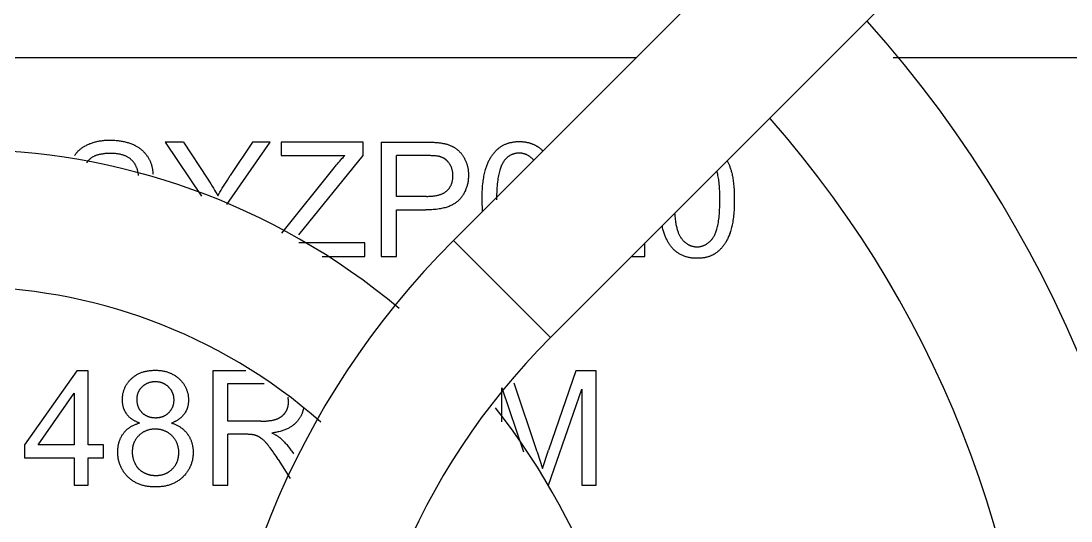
# Model space of a CAD drawing. Header units: millimetres. Extents: x -3 to 101, y -1 to 128.
# Drawn here: x 25.366 to 26.744, y 39.103 to 39.759 of the extents above; entities that cross this region are included whole.
import ezdxf

# ---------------------------------------------------------------- set-up
doc = ezdxf.new("R2010")
doc.units = ezdxf.units.MM

msp = doc.modelspace()

# ---------------------------------------------------------------- linework, layer by layer
for p, q in [((30.0698, 43.6071), (25.9335, 39.4708)), ((30.1971, 43.4798), (26.0607, 39.3435)), ((24.4061, 39.7111), (26.1739, 39.7111)), ((26.5106, 39.7111), (27.14, 39.7111)), ((25.5555, 39.6), (25.603, 39.529)), ((25.5797, 39.6), (25.5555, 39.6)), ((25.6364, 39.5181), (25.693, 39.6)), ((25.6699, 39.6), (25.6409, 39.5559)), ((25.693, 39.6), (25.6699, 39.6)), ((25.7076, 39.6), (25.7076, 39.5823)), ((25.815, 39.6), (25.7076, 39.6)), ((25.815, 39.5823), (25.815, 39.6)), ((25.8388, 39.6), (25.8388, 39.45)), ((25.7076, 39.5823), (25.7913, 39.5823)), ((25.7308, 39.4783), (25.815, 39.5823)), ((25.8587, 39.5287), (25.8587, 39.5823)), ((25.8983, 39.5287), (25.8587, 39.5287)), ((25.9717, 39.5089), (25.9711, 39.524)), ((25.8587, 39.45), (25.8587, 39.511)), ((25.8587, 39.511), (25.8972, 39.511)), ((25.8175, 39.4677), (25.7306, 39.4677)), ((25.8175, 39.45), (25.8175, 39.4677)), ((26.0607, 39.3435), (25.9335, 39.4708)), ((26.1845, 39.45), (26.1845, 39.4677)), ((25.7612, 39.45), (25.8175, 39.45)), ((25.8388, 39.45), (25.8587, 39.45)), ((26.1673, 39.45), (26.1845, 39.45)), ((25.4394, 39.3), (25.3709, 39.2028)), ((25.4544, 39.3), (25.4394, 39.3)), ((25.4544, 39.2028), (25.4544, 39.3)), ((25.6178, 39.3), (25.6178, 39.15)), ((25.6612, 39.3), (25.6178, 39.3)), ((26.0942, 39.3), (26.0583, 39.1956)), ((26.1209, 39.3), (26.0942, 39.3)), ((26.1209, 39.15), (26.1209, 39.3)), ((25.6377, 39.2338), (25.6377, 39.2834)), ((25.6377, 39.2834), (25.6852, 39.2834)), ((26.0432, 39.1938), (26.0131, 39.2837)), ((25.389, 39.2028), (25.436, 39.2704)), ((25.436, 39.2704), (25.436, 39.2028)), ((25.9969, 39.2777), (26.0255, 39.1935)), ((25.9969, 39.2329), (25.9969, 39.2777)), ((26.0582, 39.15), (26.1018, 39.2756)), ((26.1018, 39.2756), (26.1018, 39.15)), ((25.681, 39.2338), (25.6377, 39.2338)), ((25.6377, 39.15), (25.6377, 39.2166)), ((25.3709, 39.2028), (25.3709, 39.1859)), ((25.436, 39.2028), (25.389, 39.2028)), ((25.4747, 39.2028), (25.4544, 39.2028)), ((25.4747, 39.1859), (25.4747, 39.2028)), ((25.3709, 39.1859), (25.436, 39.1859)), ((25.436, 39.1859), (25.436, 39.15)), ((25.4544, 39.15), (25.4544, 39.1859)), ((25.4544, 39.1859), (25.4747, 39.1859)), ((26.0432, 39.1938), (26.0503, 39.1716)), ((26.0503, 39.1716), (26.0583, 39.1956)), ((25.7038, 39.1835), (25.7195, 39.1588)), ((25.436, 39.15), (25.4544, 39.15)), ((25.6178, 39.15), (25.6377, 39.15)), ((26.1018, 39.15), (26.1209, 39.15))]:
    msp.add_line(p, q)
for points in [[(25.4556, 39.5974), (25.4566, 39.5979), (25.4577, 39.5983), (25.4589, 39.5987), (25.46, 39.5991), (25.4611, 39.5994), (25.4623, 39.5998), (25.4634, 39.6001), (25.4646, 39.6004), (25.4658, 39.6007), (25.467, 39.601), (25.4682, 39.6012), (25.4695, 39.6014), (25.4707, 39.6016), (25.472, 39.6018), (25.4733, 39.602), (25.4746, 39.6021), (25.4759, 39.6023), (25.4772, 39.6024), (25.4786, 39.6025), (25.4799, 39.6025), (25.4813, 39.6026), (25.4827, 39.6026), (25.4831, 39.6026)], [(25.4831, 39.6026), (25.4837, 39.6026), (25.4852, 39.6025), (25.4867, 39.6025), (25.4882, 39.6024), (25.4896, 39.6023), (25.491, 39.6022), (25.4925, 39.6021), (25.4939, 39.6019), (25.4952, 39.6018), (25.4966, 39.6016), (25.4979, 39.6013), (25.4992, 39.6011), (25.5005, 39.6008), (25.5018, 39.6006), (25.5031, 39.6003), (25.5043, 39.5999), (25.5055, 39.5996), (25.5067, 39.5992), (25.5079, 39.5989), (25.5091, 39.5985), (25.5102, 39.598), (25.5113, 39.5976), (25.5124, 39.5971)], [(25.5797, 39.6), (25.6107, 39.5525), (25.6122, 39.5501), (25.6138, 39.5476), (25.6153, 39.5451)], [(25.8388, 39.6), (25.8959, 39.6), (25.8981, 39.6), (25.9002, 39.6), (25.9022, 39.5999), (25.9041, 39.5999), (25.9059, 39.5998), (25.9077, 39.5997), (25.9093, 39.5996), (25.9108, 39.5995), (25.9123, 39.5994), (25.9136, 39.5992), (25.9149, 39.5991), (25.9161, 39.5989), (25.9172, 39.5988), (25.9182, 39.5986)], [(25.9182, 39.5986), (25.9188, 39.5985), (25.9198, 39.5983), (25.9208, 39.5981), (25.9217, 39.5979), (25.9226, 39.5977), (25.9235, 39.5975), (25.9244, 39.5972), (25.9252, 39.597), (25.9261, 39.5967), (25.9269, 39.5964), (25.9277, 39.5962), (25.9285, 39.5959), (25.9292, 39.5956), (25.93, 39.5952), (25.9307, 39.5949), (25.9315, 39.5946), (25.9322, 39.5942), (25.9329, 39.5939), (25.9335, 39.5935), (25.9342, 39.5931), (25.9349, 39.5927), (25.9355, 39.5923), (25.9361, 39.5919), (25.9367, 39.5915)], [(25.9929, 39.5918), (25.9936, 39.5924), (25.9943, 39.5929), (25.995, 39.5935), (25.9954, 39.5937), (25.9958, 39.594), (25.9966, 39.5945), (25.9973, 39.5949), (25.9981, 39.5954), (25.9989, 39.5958), (25.9997, 39.5963), (26.0006, 39.5967), (26.0014, 39.597), (26.0023, 39.5974), (26.0031, 39.5977), (26.004, 39.5981), (26.0049, 39.5984), (26.0059, 39.5987), (26.0068, 39.5989), (26.0077, 39.5992), (26.0087, 39.5994), (26.0097, 39.5996), (26.0107, 39.5998), (26.0117, 39.6), (26.0128, 39.6002), (26.0138, 39.6003), (26.0149, 39.6004), (26.016, 39.6005), (26.0171, 39.6006), (26.0182, 39.6006), (26.0194, 39.6006), (26.02, 39.6006)], [(26.02, 39.6006), (26.021, 39.6006), (26.022, 39.6006), (26.0229, 39.6006), (26.0239, 39.6005), (26.0248, 39.6004), (26.0258, 39.6003), (26.0267, 39.6002), (26.0276, 39.6001), (26.0285, 39.6), (26.0294, 39.5998), (26.0302, 39.5996), (26.0311, 39.5995), (26.0319, 39.5993), (26.0328, 39.599), (26.0336, 39.5988), (26.0344, 39.5986), (26.0352, 39.5983), (26.036, 39.598), (26.0367, 39.5977), (26.0375, 39.5974), (26.0383, 39.5971), (26.039, 39.5968), (26.0398, 39.5964), (26.0405, 39.5961), (26.0412, 39.5957)], [(25.4367, 39.5824), (25.4372, 39.5831), (25.4377, 39.5838), (25.4382, 39.5845), (25.4387, 39.5851), (25.4392, 39.5858), (25.4398, 39.5864), (25.4401, 39.5867), (25.4403, 39.5871), (25.4409, 39.5877), (25.4415, 39.5883), (25.4421, 39.5889), (25.4427, 39.5895), (25.4434, 39.59), (25.444, 39.5906), (25.4447, 39.5911), (25.4454, 39.5917), (25.4461, 39.5922), (25.4468, 39.5927), (25.4476, 39.5932), (25.4483, 39.5937), (25.4491, 39.5942), (25.4499, 39.5946), (25.4507, 39.5951), (25.4516, 39.5956), (25.4524, 39.596), (25.4533, 39.5964), (25.4542, 39.5968), (25.4551, 39.5972), (25.4556, 39.5974)], [(25.4839, 39.5851), (25.483, 39.5851), (25.4816, 39.585), (25.4803, 39.585), (25.479, 39.5849), (25.4777, 39.5849), (25.4765, 39.5848), (25.4753, 39.5846), (25.4742, 39.5845), (25.4731, 39.5843), (25.472, 39.5842), (25.471, 39.584), (25.47, 39.5838), (25.469, 39.5836), (25.4681, 39.5833), (25.4672, 39.5831), (25.4664, 39.5829), (25.4655, 39.5826), (25.4647, 39.5823), (25.4639, 39.582), (25.4632, 39.5817), (25.4625, 39.5814), (25.4618, 39.581), (25.4611, 39.5807), (25.4605, 39.5804), (25.4599, 39.58), (25.4593, 39.5796), (25.4587, 39.5792), (25.4581, 39.5788), (25.4576, 39.5784)], [(25.51, 39.5778), (25.5094, 39.5782), (25.5088, 39.5787), (25.5082, 39.5791), (25.5076, 39.5795), (25.5069, 39.5799), (25.5063, 39.5803), (25.5056, 39.5807), (25.5049, 39.581), (25.5041, 39.5814), (25.5034, 39.5817), (25.5026, 39.582), (25.5018, 39.5823), (25.501, 39.5826), (25.5002, 39.5829), (25.4993, 39.5832), (25.4984, 39.5834), (25.4975, 39.5836), (25.4965, 39.5839), (25.4956, 39.5841), (25.4946, 39.5842), (25.4935, 39.5844), (25.4925, 39.5845), (25.4914, 39.5847), (25.4903, 39.5848), (25.4891, 39.5849), (25.4879, 39.585), (25.4867, 39.585), (25.4854, 39.5851), (25.4842, 39.5851), (25.4839, 39.5851)], [(25.5124, 39.5971), (25.5128, 39.597), (25.5138, 39.5966), (25.5147, 39.5961), (25.5156, 39.5957), (25.5165, 39.5952), (25.5174, 39.5947), (25.5183, 39.5943), (25.5191, 39.5938), (25.5199, 39.5933), (25.5207, 39.5927), (25.5215, 39.5922), (25.5222, 39.5917), (25.523, 39.5911), (25.5237, 39.5906), (25.5244, 39.59), (25.5251, 39.5894), (25.5257, 39.5888), (25.5264, 39.5882), (25.527, 39.5876), (25.5276, 39.5869), (25.5283, 39.5863), (25.5288, 39.5856), (25.5294, 39.5849), (25.53, 39.5843), (25.5302, 39.5839), (25.5305, 39.5835), (25.531, 39.5828), (25.5316, 39.5821), (25.5321, 39.5814)], [(25.9367, 39.5915), (25.9373, 39.5911), (25.9379, 39.5907), (25.9384, 39.5902), (25.939, 39.5898), (25.9395, 39.5893), (25.94, 39.5888), (25.9406, 39.5884), (25.9411, 39.5879), (25.9416, 39.5873), (25.9421, 39.5868), (25.9426, 39.5863), (25.9431, 39.5857), (25.9435, 39.5852), (25.944, 39.5846), (25.9445, 39.584), (25.9449, 39.5834), (25.9454, 39.5827), (25.9458, 39.5821), (25.9462, 39.5814), (25.9467, 39.5808), (25.9471, 39.5801), (25.9475, 39.5794), (25.9479, 39.5787), (25.9483, 39.5779), (25.9487, 39.5772), (25.9487, 39.5771)], [(25.9766, 39.5668), (25.9768, 39.5674), (25.9772, 39.5686), (25.9777, 39.5699), (25.9782, 39.5711), (25.9787, 39.5723), (25.9792, 39.5734), (25.9797, 39.5745), (25.9802, 39.5756), (25.9808, 39.5767), (25.9814, 39.5777), (25.9819, 39.5787), (25.9825, 39.5797), (25.9831, 39.5807), (25.9837, 39.5816), (25.9843, 39.5825), (25.985, 39.5834), (25.9856, 39.5843), (25.9863, 39.5851), (25.987, 39.586), (25.9877, 39.5868), (25.9884, 39.5875), (25.9891, 39.5883), (25.9898, 39.589), (25.9905, 39.5898), (25.9913, 39.5905), (25.9921, 39.5911), (25.9925, 39.5915), (25.9929, 39.5918)], [(26.0198, 39.5854), (26.0191, 39.5854), (26.0184, 39.5853), (26.0177, 39.5853), (26.017, 39.5852), (26.0163, 39.5852), (26.0156, 39.5851), (26.015, 39.5849), (26.0143, 39.5848), (26.0137, 39.5847), (26.013, 39.5845), (26.0124, 39.5843), (26.0118, 39.5841), (26.0112, 39.5839), (26.0106, 39.5837), (26.01, 39.5835), (26.0094, 39.5832), (26.0089, 39.5829), (26.0083, 39.5826), (26.0077, 39.5823), (26.0072, 39.582), (26.0067, 39.5816), (26.0061, 39.5813), (26.0056, 39.5809), (26.0051, 39.5805), (26.0046, 39.5801), (26.0041, 39.5797), (26.0036, 39.5792), (26.0031, 39.5788), (26.0026, 39.5783), (26.0021, 39.5778), (26.0016, 39.5772), (26.0012, 39.5767), (26.0007, 39.5761), (26.0003, 39.5755), (25.9998, 39.5749), (25.9996, 39.5746)], [(26.0389, 39.5762), (26.0388, 39.5764), (26.0383, 39.5769), (26.0378, 39.5775), (26.0373, 39.578), (26.0368, 39.5785), (26.0363, 39.579), (26.0357, 39.5794), (26.0352, 39.5799), (26.0347, 39.5803), (26.0341, 39.5807), (26.0336, 39.5811), (26.0331, 39.5815), (26.0325, 39.5818), (26.032, 39.5821), (26.0314, 39.5825), (26.0309, 39.5828), (26.0303, 39.583), (26.0297, 39.5833), (26.0292, 39.5836), (26.0286, 39.5838), (26.028, 39.584), (26.0277, 39.5841), (26.0274, 39.5842), (26.0268, 39.5844), (26.0262, 39.5846), (26.0256, 39.5847), (26.025, 39.5849), (26.0244, 39.585), (26.0238, 39.5851), (26.0231, 39.5852), (26.0225, 39.5852), (26.0218, 39.5853), (26.0212, 39.5853), (26.0205, 39.5854), (26.0198, 39.5854)], [(26.0412, 39.5957), (26.0416, 39.5955), (26.0422, 39.5952), (26.0427, 39.5948), (26.0433, 39.5945), (26.0438, 39.5942), (26.0443, 39.5938), (26.0448, 39.5935), (26.0453, 39.5931), (26.0459, 39.5928), (26.0464, 39.5924), (26.0468, 39.592), (26.0473, 39.5917), (26.0478, 39.5913), (26.0483, 39.5909), (26.0488, 39.5905), (26.0492, 39.59), (26.0497, 39.5896), (26.0501, 39.5892), (26.0506, 39.5887), (26.0508, 39.5885), (26.051, 39.5883)], [(25.4576, 39.5784), (25.4573, 39.5782), (25.457, 39.5779), (25.4567, 39.5776), (25.4564, 39.5774), (25.4561, 39.5771), (25.4558, 39.5768), (25.4555, 39.5766), (25.4552, 39.5763), (25.455, 39.576), (25.4547, 39.5757), (25.4544, 39.5755), (25.4542, 39.5752), (25.454, 39.5749), (25.4537, 39.5746), (25.4535, 39.5744), (25.4533, 39.5741), (25.4531, 39.5738), (25.4529, 39.5735), (25.4527, 39.5732), (25.4525, 39.5729)], [(25.5204, 39.5563), (25.5204, 39.5568), (25.5203, 39.5577), (25.5201, 39.5586), (25.52, 39.5595), (25.5198, 39.5604), (25.5196, 39.5613), (25.5194, 39.5621), (25.5192, 39.5629), (25.519, 39.5638), (25.5187, 39.5645), (25.5185, 39.5653), (25.5182, 39.566), (25.5179, 39.5668), (25.5176, 39.5675), (25.5173, 39.5682), (25.517, 39.5689), (25.5166, 39.5695), (25.5163, 39.5702), (25.5159, 39.5708), (25.5156, 39.5714), (25.5152, 39.572), (25.5148, 39.5726), (25.5143, 39.5732), (25.5139, 39.5738), (25.5135, 39.5743), (25.513, 39.5748), (25.5125, 39.5754), (25.5123, 39.5756), (25.5121, 39.5759), (25.5115, 39.5764), (25.511, 39.5768), (25.5105, 39.5773), (25.51, 39.5778)], [(25.5321, 39.5814), (25.5326, 39.5806), (25.5331, 39.5798), (25.5335, 39.5789), (25.534, 39.5781), (25.5344, 39.5773), (25.5346, 39.5769), (25.5348, 39.5765), (25.5352, 39.5756), (25.5356, 39.5748), (25.536, 39.5739), (25.5363, 39.573), (25.5367, 39.5721), (25.537, 39.5713), (25.5373, 39.5704), (25.5375, 39.5695), (25.5378, 39.5685), (25.538, 39.5676), (25.5383, 39.5667), (25.5385, 39.5657), (25.5387, 39.5648), (25.5388, 39.5638), (25.539, 39.5628), (25.5391, 39.5618), (25.5392, 39.5608), (25.5393, 39.5598), (25.5394, 39.5588), (25.5395, 39.5578)], [(25.7085, 39.4805), (25.7772, 39.5663), (25.7786, 39.5681), (25.7801, 39.5699), (25.7816, 39.5716), (25.783, 39.5733), (25.7845, 39.575), (25.786, 39.5766), (25.7874, 39.5782), (25.7889, 39.5798), (25.7903, 39.5813), (25.7913, 39.5823)], [(25.9156, 39.5809), (25.9151, 39.581), (25.9145, 39.5812), (25.9139, 39.5813), (25.9132, 39.5814), (25.9125, 39.5815), (25.9116, 39.5816), (25.9107, 39.5817), (25.9098, 39.5818), (25.9087, 39.5819), (25.9076, 39.582), (25.9064, 39.5821), (25.905, 39.5821), (25.9036, 39.5822), (25.9021, 39.5822), (25.9005, 39.5823), (25.8988, 39.5823), (25.8587, 39.5823)], [(25.9281, 39.5721), (25.9278, 39.5725), (25.9274, 39.5729), (25.9271, 39.5734), (25.9268, 39.5738), (25.9264, 39.5742), (25.926, 39.5746), (25.9257, 39.575), (25.9253, 39.5754), (25.9249, 39.5757), (25.9245, 39.5761), (25.9242, 39.5764), (25.9238, 39.5767), (25.9234, 39.5771), (25.923, 39.5774), (25.9225, 39.5777), (25.9221, 39.578), (25.9217, 39.5782), (25.9213, 39.5785), (25.9208, 39.5788), (25.9204, 39.579), (25.9199, 39.5792), (25.9195, 39.5795), (25.919, 39.5797), (25.9185, 39.5799), (25.9181, 39.5801), (25.9176, 39.5803), (25.9171, 39.5804), (25.9166, 39.5806), (25.9161, 39.5808), (25.9156, 39.5809)], [(25.9329, 39.556), (25.9329, 39.5566), (25.9328, 39.5573), (25.9328, 39.558), (25.9328, 39.5586), (25.9327, 39.5593), (25.9326, 39.5599), (25.9326, 39.5606), (25.9325, 39.5612), (25.9324, 39.5618), (25.9322, 39.5624), (25.9321, 39.563), (25.932, 39.5636), (25.9318, 39.5642), (25.9316, 39.5647), (25.9315, 39.5653), (25.9313, 39.5659), (25.9311, 39.5664), (25.9309, 39.567), (25.9306, 39.5675), (25.9304, 39.568), (25.9302, 39.5685), (25.9299, 39.5691), (25.9296, 39.5696), (25.9293, 39.5701), (25.929, 39.5706), (25.9287, 39.5711), (25.9284, 39.5716), (25.9281, 39.5721)], [(25.9487, 39.5771), (25.9491, 39.5763), (25.9494, 39.5755), (25.9498, 39.5748), (25.9501, 39.574), (25.9504, 39.5732), (25.9507, 39.5724), (25.951, 39.5716), (25.9512, 39.5708), (25.9515, 39.5699), (25.9517, 39.5691), (25.9519, 39.5683), (25.9521, 39.5674), (25.9523, 39.5666), (25.9525, 39.5657), (25.9527, 39.5649), (25.9528, 39.564), (25.9529, 39.5631), (25.953, 39.5622), (25.9531, 39.5613), (25.9532, 39.5604), (25.9533, 39.5595), (25.9533, 39.5586), (25.9533, 39.5577), (25.9533, 39.5567), (25.9533, 39.5566)], [(25.9996, 39.5746), (25.999, 39.5737), (25.9984, 39.5728), (25.9979, 39.5718), (25.9973, 39.5707), (25.9968, 39.5696), (25.9963, 39.5684), (25.9957, 39.5671), (25.9953, 39.5658), (25.9948, 39.5644), (25.9943, 39.5629), (25.9939, 39.5613), (25.9934, 39.5596), (25.993, 39.5578), (25.9926, 39.556), (25.9923, 39.554), (25.9919, 39.552), (25.9916, 39.5498), (25.9913, 39.5475), (25.991, 39.5452), (25.9908, 39.5427), (25.9906, 39.54), (25.9904, 39.5373), (25.9903, 39.5344), (25.9902, 39.5314), (25.9901, 39.5283), (25.9901, 39.525), (25.9901, 39.524)], [(26.2928, 39.5755), (26.2932, 39.5746), (26.2936, 39.5738), (26.294, 39.5728), (26.2945, 39.5719), (26.2948, 39.571), (26.2952, 39.57), (26.2956, 39.5691), (26.296, 39.5681), (26.2963, 39.5671), (26.2967, 39.5661), (26.297, 39.565), (26.2974, 39.564), (26.2977, 39.5629), (26.298, 39.5618), (26.2983, 39.5607), (26.2986, 39.5596), (26.2987, 39.5594)], [(25.9711, 39.524), (25.9712, 39.5269), (25.9712, 39.5298), (25.9713, 39.5326), (25.9714, 39.5352), (25.9715, 39.5378), (25.9717, 39.5403), (25.9719, 39.5427), (25.9721, 39.545), (25.9724, 39.5472), (25.9726, 39.5493), (25.9729, 39.5514), (25.9733, 39.5533), (25.9736, 39.5553), (25.974, 39.5571), (25.9744, 39.5589), (25.9748, 39.5606), (25.9752, 39.5622), (25.9756, 39.5638), (25.9761, 39.5653), (25.9766, 39.5668)], [(26.2831, 39.524), (26.2831, 39.5243), (26.2831, 39.5273), (26.283, 39.5302), (26.283, 39.5329), (26.2829, 39.5355), (26.2827, 39.538), (26.2826, 39.5404), (26.2824, 39.5427), (26.2822, 39.5449), (26.282, 39.547), (26.2818, 39.549), (26.2815, 39.551), (26.2812, 39.5528), (26.281, 39.5545), (26.2806, 39.5562), (26.2803, 39.5578), (26.28, 39.5592), (26.2796, 39.5607), (26.2793, 39.562)], [(26.2987, 39.5594), (26.299, 39.558), (26.2993, 39.5566), (26.2996, 39.5551), (26.2999, 39.5535), (26.3002, 39.5519), (26.3005, 39.5501), (26.3007, 39.5483), (26.3009, 39.5464), (26.3011, 39.5445), (26.3013, 39.5424), (26.3015, 39.5402), (26.3017, 39.538), (26.3018, 39.5357), (26.3019, 39.5332), (26.302, 39.5307), (26.302, 39.528), (26.302, 39.5252), (26.302, 39.524)], [(25.6153, 39.5451), (25.6172, 39.5421), (25.6187, 39.5395), (25.6202, 39.537), (25.6216, 39.5345), (25.6231, 39.5319), (25.6245, 39.5294)], [(25.6245, 39.5294), (25.6259, 39.5318), (25.6273, 39.5342), (25.6288, 39.5367), (25.6303, 39.5393), (25.6319, 39.5419), (25.6336, 39.5446), (25.6353, 39.5473), (25.6371, 39.5501), (25.6389, 39.553), (25.6409, 39.5559)], [(25.9248, 39.5359), (25.9253, 39.5363), (25.9257, 39.5367), (25.9262, 39.5372), (25.9266, 39.5376), (25.927, 39.5381), (25.9274, 39.5386), (25.9278, 39.5391), (25.9282, 39.5396), (25.9285, 39.5401), (25.9289, 39.5406), (25.9292, 39.5411), (25.9295, 39.5417), (25.9298, 39.5422), (25.9301, 39.5428), (25.9304, 39.5434), (25.9306, 39.544), (25.9309, 39.5446), (25.9311, 39.5452), (25.9313, 39.5458), (25.9315, 39.5464), (25.9317, 39.5471), (25.9319, 39.5478), (25.9321, 39.5484), (25.9322, 39.5491), (25.9324, 39.5498), (25.9325, 39.5506), (25.9326, 39.5513), (25.9327, 39.5521), (25.9327, 39.5528), (25.9328, 39.5536), (25.9328, 39.5544), (25.9329, 39.5552), (25.9329, 39.556)], [(25.9533, 39.5566), (25.9533, 39.5554), (25.9533, 39.5542), (25.9532, 39.5529), (25.9531, 39.5517), (25.953, 39.5505), (25.9529, 39.5493), (25.9527, 39.5482), (25.9525, 39.547), (25.9523, 39.5459), (25.952, 39.5447), (25.9518, 39.5436), (25.9515, 39.5425), (25.9511, 39.5415), (25.9508, 39.5404), (25.9504, 39.5393), (25.95, 39.5383), (25.9496, 39.5373), (25.9492, 39.5363), (25.9487, 39.5353), (25.9485, 39.5348), (25.9482, 39.5343), (25.9477, 39.5333), (25.9472, 39.5324), (25.9466, 39.5314), (25.946, 39.5305), (25.9454, 39.5295), (25.9447, 39.5286), (25.9441, 39.5277), (25.9434, 39.5268), (25.9427, 39.5259), (25.9419, 39.5251), (25.9411, 39.5242)], [(25.8983, 39.5287), (25.8998, 39.5287), (25.9012, 39.5288), (25.9026, 39.5288), (25.9039, 39.5289), (25.9052, 39.529), (25.9064, 39.5291), (25.9076, 39.5293), (25.9087, 39.5294), (25.9098, 39.5296), (25.9109, 39.5298), (25.9119, 39.53), (25.9129, 39.5302), (25.9138, 39.5305), (25.9147, 39.5307), (25.9156, 39.531), (25.9164, 39.5312), (25.9173, 39.5315), (25.918, 39.5318), (25.9188, 39.5321), (25.9195, 39.5325), (25.9202, 39.5328), (25.9209, 39.5331), (25.9215, 39.5335), (25.9221, 39.5339), (25.9227, 39.5342), (25.9232, 39.5346), (25.9238, 39.535), (25.9243, 39.5354), (25.9248, 39.5359)], [(25.9411, 39.5242), (25.9404, 39.5235), (25.9397, 39.5228), (25.9389, 39.5221), (25.9381, 39.5214), (25.9373, 39.5207), (25.9364, 39.5201), (25.9355, 39.5195), (25.9345, 39.5189), (25.9335, 39.5183), (25.9325, 39.5177), (25.9314, 39.5172), (25.9303, 39.5166), (25.9292, 39.5161), (25.9279, 39.5156), (25.9267, 39.5152), (25.9254, 39.5147), (25.924, 39.5143), (25.9226, 39.5139), (25.9211, 39.5135), (25.9196, 39.5131), (25.918, 39.5128), (25.9164, 39.5125), (25.9147, 39.5122), (25.9129, 39.512), (25.9111, 39.5117), (25.9092, 39.5115), (25.9072, 39.5114), (25.9052, 39.5112), (25.9031, 39.5111), (25.9009, 39.511), (25.8986, 39.511), (25.8972, 39.511)], [(26.2744, 39.4749), (26.2749, 39.4757), (26.2755, 39.4765), (26.276, 39.4774), (26.2765, 39.4784), (26.2769, 39.4794), (26.2774, 39.4805), (26.2779, 39.4817), (26.2783, 39.483), (26.2788, 39.4844), (26.2792, 39.4858), (26.2796, 39.4873), (26.28, 39.489), (26.2804, 39.4907), (26.2808, 39.4925), (26.2811, 39.4944), (26.2814, 39.4965), (26.2817, 39.4987), (26.282, 39.5009), (26.2822, 39.5033), (26.2825, 39.5059), (26.2827, 39.5085), (26.2828, 39.5113), (26.2829, 39.5143), (26.283, 39.5173), (26.2831, 39.5206), (26.2831, 39.524)], [(26.302, 39.524), (26.302, 39.5214), (26.302, 39.5186), (26.3019, 39.5159), (26.3018, 39.5132), (26.3017, 39.5107), (26.3015, 39.5082), (26.3013, 39.5058), (26.3011, 39.5035), (26.3008, 39.5013), (26.3005, 39.4991), (26.3002, 39.4971), (26.2999, 39.495), (26.2996, 39.4931), (26.2992, 39.4912), (26.2988, 39.4894), (26.2984, 39.4877), (26.298, 39.486), (26.2975, 39.4844), (26.2971, 39.4828), (26.2966, 39.4813)], [(26.2237, 39.5065), (26.2239, 39.5043), (26.2241, 39.5023), (26.2243, 39.5004), (26.2245, 39.4985), (26.2247, 39.4968), (26.225, 39.4951), (26.2253, 39.4935), (26.2255, 39.4919), (26.2258, 39.4905), (26.2261, 39.4891), (26.2264, 39.4877), (26.2268, 39.4864), (26.2271, 39.4852), (26.2274, 39.4841), (26.2278, 39.483), (26.2282, 39.4819), (26.2285, 39.481), (26.2289, 39.48), (26.2293, 39.4791), (26.2297, 39.4783), (26.2301, 39.4775), (26.2305, 39.4768), (26.2309, 39.4761), (26.2313, 39.4754), (26.2317, 39.4748)], [(26.219, 39.463), (26.2184, 39.4638), (26.2178, 39.4646), (26.2172, 39.4655), (26.2166, 39.4664), (26.216, 39.4673), (26.2154, 39.4682), (26.2149, 39.4692), (26.2143, 39.4702), (26.2138, 39.4712), (26.2133, 39.4722), (26.2128, 39.4733), (26.2123, 39.4744), (26.2118, 39.4755), (26.2113, 39.4767), (26.2109, 39.4779), (26.2104, 39.4792), (26.21, 39.4804), (26.2095, 39.4817), (26.2091, 39.4831), (26.2087, 39.4844), (26.2084, 39.4858), (26.208, 39.4873), (26.2076, 39.4888), (26.2073, 39.4901)], [(26.2317, 39.4748), (26.2319, 39.4745), (26.2324, 39.4738), (26.233, 39.4731), (26.2335, 39.4725), (26.234, 39.4718), (26.2346, 39.4712), (26.2351, 39.4706), (26.2356, 39.4701), (26.2362, 39.4695), (26.2368, 39.469), (26.2373, 39.4685), (26.2379, 39.468), (26.2384, 39.4676), (26.239, 39.4672), (26.2396, 39.4667), (26.2402, 39.4664), (26.2408, 39.466), (26.2414, 39.4656), (26.242, 39.4653), (26.2426, 39.465), (26.2432, 39.4647), (26.2438, 39.4644), (26.2444, 39.4642), (26.245, 39.464), (26.2457, 39.4637), (26.2463, 39.4635), (26.2469, 39.4634), (26.2476, 39.4632), (26.2483, 39.4631), (26.2489, 39.4629), (26.2496, 39.4628), (26.2503, 39.4627), (26.251, 39.4627), (26.2517, 39.4626), (26.2524, 39.4626), (26.2531, 39.4626)], [(26.2531, 39.4626), (26.2538, 39.4626), (26.2545, 39.4626), (26.2552, 39.4627), (26.2559, 39.4627), (26.2566, 39.4628), (26.2572, 39.4629), (26.2579, 39.4631), (26.2586, 39.4632), (26.2592, 39.4634), (26.2598, 39.4635), (26.2605, 39.4637), (26.2611, 39.464), (26.2617, 39.4642), (26.2624, 39.4645), (26.263, 39.4647), (26.2636, 39.465), (26.2642, 39.4653), (26.2648, 39.4657), (26.2654, 39.466), (26.2659, 39.4664), (26.2665, 39.4668), (26.2671, 39.4672), (26.2677, 39.4676), (26.2683, 39.4681), (26.2688, 39.4686), (26.2694, 39.4691), (26.2699, 39.4696), (26.2705, 39.4701), (26.271, 39.4707), (26.2716, 39.4713), (26.2721, 39.4719), (26.2727, 39.4726), (26.2732, 39.4732), (26.2737, 39.4739), (26.2743, 39.4747), (26.2744, 39.4749)], [(26.2966, 39.4813), (26.2964, 39.4807), (26.2959, 39.4795), (26.2955, 39.4782), (26.295, 39.477), (26.2945, 39.4759), (26.294, 39.4747), (26.2935, 39.4736), (26.2929, 39.4725), (26.2924, 39.4714), (26.2918, 39.4704), (26.2913, 39.4694), (26.2907, 39.4684), (26.2901, 39.4674), (26.2895, 39.4665), (26.2889, 39.4656), (26.2882, 39.4647), (26.2876, 39.4638), (26.2869, 39.463), (26.2862, 39.4621), (26.2856, 39.4613), (26.2849, 39.4605), (26.2841, 39.4598), (26.2834, 39.459), (26.2827, 39.4583), (26.2819, 39.4576), (26.2811, 39.4569), (26.2803, 39.4563)], [(26.2531, 39.4475), (26.2529, 39.4475), (26.2515, 39.4475), (26.2502, 39.4475), (26.2489, 39.4476), (26.2477, 39.4477), (26.2464, 39.4478), (26.2452, 39.448), (26.2441, 39.4482), (26.2429, 39.4484), (26.2418, 39.4486), (26.2406, 39.4489), (26.2395, 39.4492), (26.2385, 39.4495), (26.2374, 39.4499), (26.2364, 39.4502), (26.2354, 39.4506), (26.2344, 39.451), (26.2334, 39.4515), (26.2324, 39.4519), (26.2315, 39.4524), (26.2305, 39.4529), (26.2296, 39.4535), (26.2292, 39.4538), (26.2287, 39.4541), (26.2278, 39.4546), (26.227, 39.4553), (26.2261, 39.4559), (26.2253, 39.4566), (26.2244, 39.4573), (26.2236, 39.458), (26.2228, 39.4588), (26.222, 39.4595), (26.2213, 39.4604), (26.2205, 39.4612), (26.2198, 39.4621), (26.219, 39.463)], [(26.2803, 39.4563), (26.2796, 39.4557), (26.2789, 39.4551), (26.2782, 39.4546), (26.2775, 39.4541), (26.2767, 39.4536), (26.2759, 39.4531), (26.2752, 39.4527), (26.2744, 39.4522), (26.2736, 39.4518), (26.2727, 39.4514), (26.2719, 39.451), (26.271, 39.4507), (26.2702, 39.4503), (26.2693, 39.45), (26.2684, 39.4497), (26.2675, 39.4494), (26.2666, 39.4491), (26.2656, 39.4489), (26.2646, 39.4487), (26.2637, 39.4485), (26.2627, 39.4483), (26.2616, 39.4481), (26.2606, 39.4479), (26.2595, 39.4478), (26.2585, 39.4477), (26.2574, 39.4476), (26.2562, 39.4475), (26.2551, 39.4475), (26.2539, 39.4475), (26.2531, 39.4475)], [(25.5111, 39.2895), (25.5119, 39.2902), (25.5126, 39.2908), (25.5134, 39.2915), (25.5142, 39.2921), (25.515, 39.2927), (25.5158, 39.2933), (25.5162, 39.2935), (25.5166, 39.2938), (25.5175, 39.2943), (25.5184, 39.2949), (25.5192, 39.2954), (25.5201, 39.2958), (25.5211, 39.2963), (25.522, 39.2967), (25.5229, 39.2971), (25.5239, 39.2975), (25.5249, 39.2979), (25.5259, 39.2982), (25.5269, 39.2985), (25.528, 39.2988), (25.5291, 39.2991), (25.5301, 39.2994), (25.5313, 39.2996), (25.5324, 39.2998), (25.5335, 39.3), (25.5347, 39.3002), (25.5359, 39.3003), (25.5371, 39.3004), (25.5384, 39.3005), (25.5397, 39.3006), (25.541, 39.3006), (25.5423, 39.3006)], [(25.5423, 39.3006), (25.5426, 39.3006), (25.5439, 39.3006), (25.5452, 39.3006), (25.5465, 39.3005), (25.5477, 39.3004), (25.5489, 39.3003), (25.5501, 39.3001), (25.5513, 39.3), (25.5525, 39.2998), (25.5536, 39.2996), (25.5547, 39.2993), (25.5558, 39.2991), (25.5569, 39.2988), (25.5579, 39.2985), (25.559, 39.2981), (25.56, 39.2978), (25.561, 39.2974), (25.562, 39.297), (25.5629, 39.2966), (25.5639, 39.2962), (25.5648, 39.2957), (25.5657, 39.2952), (25.5666, 39.2947), (25.5675, 39.2942), (25.5684, 39.2936), (25.5692, 39.2931), (25.5701, 39.2925), (25.5709, 39.2919), (25.5717, 39.2912), (25.5725, 39.2906), (25.5733, 39.2899), (25.574, 39.2892)], [(25.4993, 39.2619), (25.4993, 39.2623), (25.4994, 39.2633), (25.4994, 39.2644), (25.4995, 39.2654), (25.4996, 39.2663), (25.4997, 39.2673), (25.4998, 39.2683), (25.5, 39.2692), (25.5001, 39.2701), (25.5003, 39.2711), (25.5006, 39.272), (25.5008, 39.2729), (25.5011, 39.2737), (25.5014, 39.2746), (25.5017, 39.2755), (25.502, 39.2763), (25.5024, 39.2772), (25.5027, 39.278), (25.5029, 39.2784), (25.5031, 39.2788), (25.5035, 39.2796), (25.504, 39.2805), (25.5045, 39.2812), (25.5049, 39.282), (25.5054, 39.2828), (25.506, 39.2836), (25.5065, 39.2843), (25.5071, 39.2851), (25.5077, 39.2859), (25.5083, 39.2866), (25.509, 39.2873), (25.5097, 39.288), (25.5104, 39.2888), (25.5111, 39.2895)], [(25.5426, 39.2855), (25.5423, 39.2855), (25.5416, 39.2855), (25.541, 39.2854), (25.5403, 39.2854), (25.5396, 39.2853), (25.539, 39.2853), (25.5384, 39.2852), (25.5377, 39.2851), (25.5371, 39.285), (25.5365, 39.2849), (25.5359, 39.2847), (25.5353, 39.2846), (25.5347, 39.2844), (25.5342, 39.2842), (25.5336, 39.284), (25.533, 39.2838), (25.5325, 39.2836), (25.5319, 39.2834), (25.5314, 39.2831), (25.5309, 39.2829), (25.5306, 39.2827), (25.5304, 39.2826), (25.5299, 39.2823), (25.5294, 39.282), (25.5289, 39.2817), (25.5284, 39.2814), (25.5279, 39.2811), (25.5274, 39.2807), (25.5269, 39.2804), (25.5265, 39.28), (25.526, 39.2796), (25.5256, 39.2792), (25.5251, 39.2788)], [(25.56, 39.2785), (25.5598, 39.2788), (25.5593, 39.2792), (25.5588, 39.2796), (25.5584, 39.28), (25.5579, 39.2804), (25.5574, 39.2808), (25.5569, 39.2811), (25.5564, 39.2815), (25.5559, 39.2818), (25.5554, 39.2821), (25.5549, 39.2824), (25.5544, 39.2827), (25.5539, 39.283), (25.5533, 39.2832), (25.5528, 39.2835), (25.5523, 39.2837), (25.552, 39.2838), (25.5517, 39.2839), (25.5512, 39.2841), (25.5506, 39.2843), (25.5501, 39.2845), (25.5495, 39.2846), (25.5489, 39.2848), (25.5483, 39.2849), (25.5477, 39.285), (25.5471, 39.2851), (25.5465, 39.2852), (25.5459, 39.2853), (25.5453, 39.2854), (25.5446, 39.2854), (25.544, 39.2855), (25.5433, 39.2855), (25.5426, 39.2855)], [(25.574, 39.2892), (25.5748, 39.2884), (25.5755, 39.2877), (25.5762, 39.287), (25.5769, 39.2862), (25.5775, 39.2855), (25.5781, 39.2847), (25.5787, 39.284), (25.5793, 39.2832), (25.5798, 39.2824), (25.5803, 39.2816), (25.5808, 39.2808), (25.5813, 39.28), (25.5817, 39.2792), (25.5822, 39.2784), (25.5826, 39.2775), (25.583, 39.2767), (25.5833, 39.2758), (25.5836, 39.275), (25.584, 39.2741), (25.5843, 39.2732), (25.5845, 39.2723), (25.5848, 39.2714), (25.585, 39.2705), (25.5852, 39.2696), (25.5854, 39.2687), (25.5855, 39.2677), (25.5857, 39.2668), (25.5858, 39.2658), (25.5859, 39.2648), (25.5859, 39.2638), (25.586, 39.2628), (25.586, 39.2618), (25.586, 39.2614)], [(25.5251, 39.2788), (25.5247, 39.2783), (25.5242, 39.2779), (25.5238, 39.2774), (25.5235, 39.277), (25.5231, 39.2766), (25.5227, 39.2761), (25.5224, 39.2757), (25.522, 39.2752), (25.5217, 39.2747), (25.5214, 39.2743), (25.5211, 39.2738), (25.5209, 39.2733), (25.5206, 39.2728), (25.5204, 39.2724), (25.5202, 39.2721), (25.5201, 39.2719), (25.5199, 39.2714), (25.5197, 39.2709), (25.5195, 39.2704), (25.5193, 39.2699), (25.5192, 39.2693), (25.519, 39.2688), (25.5189, 39.2683), (25.5187, 39.2678), (25.5186, 39.2672), (25.5185, 39.2667), (25.5184, 39.2661), (25.5184, 39.2656), (25.5183, 39.265), (25.5182, 39.2644), (25.5182, 39.2638), (25.5182, 39.2632), (25.5182, 39.2626), (25.5182, 39.2626)], [(25.5671, 39.2615), (25.5671, 39.2616), (25.5671, 39.2622), (25.5671, 39.2628), (25.567, 39.2635), (25.567, 39.2641), (25.5669, 39.2647), (25.5668, 39.2653), (25.5667, 39.2659), (25.5666, 39.2665), (25.5665, 39.267), (25.5664, 39.2676), (25.5662, 39.2682), (25.5661, 39.2687), (25.5659, 39.2693), (25.5657, 39.2698), (25.5655, 39.2703), (25.5653, 39.2709), (25.5652, 39.2711), (25.5651, 39.2714), (25.5648, 39.2719), (25.5646, 39.2724), (25.5643, 39.2729), (25.5641, 39.2734), (25.5638, 39.2739), (25.5635, 39.2744), (25.5631, 39.2748), (25.5628, 39.2753), (25.5624, 39.2758), (25.5621, 39.2763), (25.5617, 39.2767), (25.5613, 39.2772), (25.5609, 39.2776), (25.5605, 39.2781), (25.56, 39.2785)], [(25.5048, 39.2433), (25.5045, 39.2439), (25.5041, 39.2444), (25.5039, 39.2447), (25.5038, 39.245), (25.5034, 39.2455), (25.5031, 39.2461), (25.5028, 39.2467), (25.5025, 39.2473), (25.5022, 39.2479), (25.5019, 39.2485), (25.5017, 39.2491), (25.5014, 39.2497), (25.5012, 39.2504), (25.501, 39.251), (25.5008, 39.2517), (25.5006, 39.2523), (25.5004, 39.253), (25.5002, 39.2537), (25.5001, 39.2544), (25.4999, 39.2551), (25.4998, 39.2558), (25.4997, 39.2565), (25.4996, 39.2573), (25.4995, 39.258), (25.4995, 39.2588), (25.4994, 39.2595), (25.4994, 39.2603), (25.4994, 39.2611), (25.4993, 39.2619)], [(25.5182, 39.2626), (25.5182, 39.2619), (25.5182, 39.2612), (25.5182, 39.2606), (25.5183, 39.2599), (25.5183, 39.2592), (25.5184, 39.2586), (25.5185, 39.258), (25.5186, 39.2574), (25.5187, 39.2568), (25.5189, 39.2562), (25.519, 39.2556), (25.5192, 39.255), (25.5193, 39.2544), (25.5195, 39.2539), (25.5197, 39.2533), (25.5199, 39.2528), (25.5201, 39.2523), (25.5204, 39.2517), (25.5206, 39.2512), (25.5209, 39.2507), (25.521, 39.2505), (25.5211, 39.2502), (25.5214, 39.2497), (25.5217, 39.2492), (25.522, 39.2488), (25.5223, 39.2483), (25.5227, 39.2478), (25.523, 39.2474), (25.5234, 39.2469), (25.5238, 39.2465), (25.5242, 39.246), (25.5246, 39.2456), (25.525, 39.2451)], [(25.5602, 39.2451), (25.5606, 39.2454), (25.561, 39.2459), (25.5614, 39.2463), (25.5618, 39.2468), (25.5622, 39.2472), (25.5625, 39.2477), (25.5629, 39.2482), (25.5632, 39.2486), (25.5635, 39.2491), (25.5638, 39.2496), (25.5641, 39.2501), (25.5644, 39.2506), (25.5647, 39.2511), (25.5649, 39.2516), (25.5651, 39.2521), (25.5654, 39.2526), (25.5656, 39.2531), (25.5658, 39.2536), (25.5659, 39.2541), (25.566, 39.2544), (25.5661, 39.2546), (25.5663, 39.2552), (25.5664, 39.2557), (25.5665, 39.2563), (25.5666, 39.2568), (25.5667, 39.2574), (25.5668, 39.258), (25.5669, 39.2585), (25.567, 39.2591), (25.567, 39.2597), (25.5671, 39.2603), (25.5671, 39.2609), (25.5671, 39.2615)], [(25.586, 39.2614), (25.586, 39.2613), (25.586, 39.2605), (25.586, 39.2598), (25.5859, 39.259), (25.5859, 39.2583), (25.5858, 39.2576), (25.5857, 39.2569), (25.5856, 39.2562), (25.5855, 39.2555), (25.5854, 39.2548), (25.5853, 39.2541), (25.5851, 39.2534), (25.5849, 39.2527), (25.5848, 39.2521), (25.5846, 39.2514), (25.5844, 39.2508), (25.5841, 39.2502), (25.5839, 39.2496), (25.5837, 39.2489), (25.5834, 39.2483), (25.5831, 39.2477), (25.5829, 39.2471), (25.5826, 39.2466), (25.5822, 39.246), (25.5819, 39.2454), (25.5816, 39.2449), (25.5812, 39.2443), (25.5809, 39.2438), (25.5805, 39.2432)], [(25.7133, 39.2456), (25.7136, 39.246), (25.7139, 39.2465), (25.7141, 39.247), (25.7144, 39.2474), (25.7146, 39.2479), (25.7149, 39.2484), (25.7151, 39.2488), (25.7153, 39.2493), (25.7155, 39.2498), (25.7157, 39.2503), (25.7159, 39.2508), (25.716, 39.2513), (25.7162, 39.2518), (25.7164, 39.2523), (25.7165, 39.2528), (25.7166, 39.2533), (25.7167, 39.2538), (25.7168, 39.2543), (25.7169, 39.2548), (25.717, 39.2553), (25.7171, 39.2558), (25.7171, 39.2564), (25.7172, 39.2569), (25.7172, 39.2574), (25.7173, 39.258), (25.7173, 39.2585), (25.7173, 39.2591), (25.7173, 39.2591)], [(25.7173, 39.2591), (25.7173, 39.2594), (25.7173, 39.2597), (25.7173, 39.2601), (25.7173, 39.2605), (25.7172, 39.2608), (25.7172, 39.2612), (25.7172, 39.2615), (25.7171, 39.2619), (25.7171, 39.2622), (25.7171, 39.2626), (25.717, 39.2629), (25.717, 39.2633), (25.7169, 39.2636), (25.7168, 39.2639), (25.7168, 39.2643), (25.7167, 39.2646), (25.7166, 39.2649), (25.7165, 39.2653)], [(25.5219, 39.2314), (25.5213, 39.2316), (25.5204, 39.2319), (25.5196, 39.2322), (25.5188, 39.2326), (25.518, 39.2329), (25.5172, 39.2333), (25.5165, 39.2337), (25.5157, 39.234), (25.515, 39.2344), (25.5143, 39.2348), (25.5137, 39.2352), (25.513, 39.2356), (25.5124, 39.2361), (25.5118, 39.2365), (25.5112, 39.2369), (25.5106, 39.2374), (25.51, 39.2378), (25.5095, 39.2383), (25.5089, 39.2387), (25.5084, 39.2392), (25.5079, 39.2397), (25.5074, 39.2402), (25.507, 39.2407), (25.5065, 39.2412), (25.5061, 39.2417), (25.5057, 39.2422), (25.5052, 39.2428), (25.505, 39.243), (25.5048, 39.2433)], [(25.525, 39.2451), (25.5254, 39.2447), (25.5259, 39.2443), (25.5263, 39.2439), (25.5268, 39.2436), (25.5272, 39.2432), (25.5277, 39.2429), (25.5282, 39.2425), (25.5286, 39.2422), (25.5291, 39.2419), (25.5296, 39.2416), (25.5301, 39.2413), (25.5307, 39.2411), (25.5312, 39.2408), (25.5317, 39.2406), (25.5323, 39.2403), (25.5328, 39.2401), (25.5334, 39.2399), (25.5339, 39.2397), (25.5345, 39.2395), (25.5351, 39.2394), (25.5357, 39.2392), (25.5363, 39.2391), (25.537, 39.2389), (25.5376, 39.2388), (25.5382, 39.2387), (25.5389, 39.2386), (25.5396, 39.2386), (25.5403, 39.2385), (25.5409, 39.2385), (25.5417, 39.2384), (25.5424, 39.2384), (25.5428, 39.2384)], [(25.5428, 39.2384), (25.5434, 39.2384), (25.5441, 39.2384), (25.5447, 39.2385), (25.5454, 39.2385), (25.5461, 39.2386), (25.5467, 39.2386), (25.5474, 39.2387), (25.548, 39.2388), (25.5486, 39.239), (25.5492, 39.2391), (25.5498, 39.2392), (25.5504, 39.2394), (25.551, 39.2395), (25.5515, 39.2397), (25.5521, 39.2399), (25.5526, 39.2401), (25.5532, 39.2403), (25.5537, 39.2405), (25.5542, 39.2408), (25.5547, 39.241), (25.5552, 39.2413), (25.5557, 39.2416), (25.5562, 39.2419), (25.5567, 39.2422), (25.5571, 39.2425), (25.5574, 39.2426), (25.5576, 39.2428), (25.5581, 39.2432), (25.5585, 39.2435), (25.5589, 39.2439), (25.5594, 39.2443), (25.5598, 39.2447), (25.5602, 39.2451)], [(25.5805, 39.2432), (25.5801, 39.2427), (25.5797, 39.2421), (25.5792, 39.2416), (25.5788, 39.2411), (25.5783, 39.2406), (25.5779, 39.2401), (25.5774, 39.2396), (25.5769, 39.2391), (25.5764, 39.2386), (25.5758, 39.2382), (25.5753, 39.2377), (25.5747, 39.2373), (25.5741, 39.2368), (25.5735, 39.2364), (25.5729, 39.2359), (25.5723, 39.2355), (25.5716, 39.2351), (25.571, 39.2347), (25.5703, 39.2343), (25.5696, 39.2339), (25.5689, 39.2335), (25.5681, 39.2332), (25.5674, 39.2328), (25.5666, 39.2324), (25.5658, 39.2321), (25.565, 39.2318), (25.5641, 39.2314), (25.5639, 39.2314)], [(25.7016, 39.2366), (25.702, 39.2367), (25.7026, 39.2369), (25.7031, 39.2371), (25.7036, 39.2374), (25.7041, 39.2376), (25.7046, 39.2378), (25.705, 39.2381), (25.7055, 39.2383), (25.706, 39.2386), (25.7064, 39.2389), (25.7069, 39.2392), (25.7073, 39.2394), (25.7077, 39.2397), (25.7081, 39.24), (25.7085, 39.2404), (25.7089, 39.2407), (25.7093, 39.241), (25.7097, 39.2413), (25.7101, 39.2417), (25.7104, 39.242), (25.7108, 39.2424), (25.7111, 39.2428), (25.7115, 39.2431), (25.7118, 39.2435), (25.7121, 39.2439), (25.7124, 39.2443), (25.7127, 39.2447), (25.713, 39.2451), (25.7133, 39.2456)], [(25.737, 39.2508), (25.7368, 39.25), (25.7366, 39.2492), (25.7365, 39.2484), (25.7362, 39.2477), (25.736, 39.2469), (25.7358, 39.2462), (25.7355, 39.2454), (25.7353, 39.2447), (25.735, 39.2439), (25.7347, 39.2432), (25.7344, 39.2425), (25.7341, 39.2418), (25.7337, 39.2411), (25.7334, 39.2404), (25.733, 39.2397), (25.7326, 39.2391), (25.7322, 39.2384), (25.7318, 39.2377), (25.7313, 39.2371), (25.7309, 39.2364), (25.7304, 39.2358), (25.73, 39.2351), (25.7295, 39.2345), (25.7289, 39.2339), (25.7284, 39.2333), (25.7279, 39.2327), (25.7274, 39.2322)], [(25.5007, 39.2178), (25.5012, 39.2185), (25.5017, 39.2191), (25.5022, 39.2198), (25.5028, 39.2204), (25.5033, 39.221), (25.5039, 39.2216), (25.5045, 39.2221), (25.5051, 39.2227), (25.5057, 39.2232), (25.5064, 39.2238), (25.507, 39.2243), (25.5077, 39.2248), (25.5084, 39.2253), (25.5091, 39.2257), (25.5098, 39.2262), (25.5105, 39.2267), (25.5113, 39.2271), (25.512, 39.2275), (25.5128, 39.2279), (25.5136, 39.2283), (25.5144, 39.2287), (25.5153, 39.2291), (25.5161, 39.2295), (25.517, 39.2298), (25.5179, 39.2301), (25.5188, 39.2305), (25.5198, 39.2308), (25.5208, 39.231), (25.5217, 39.2313), (25.5219, 39.2314)], [(25.5639, 39.2314), (25.5641, 39.2313), (25.5651, 39.2309), (25.5661, 39.2306), (25.5671, 39.2302), (25.5681, 39.2298), (25.569, 39.2294), (25.5699, 39.229), (25.5708, 39.2285), (25.5716, 39.2281), (25.5725, 39.2276), (25.5733, 39.2272), (25.5741, 39.2267), (25.5749, 39.2262), (25.5756, 39.2257), (25.5764, 39.2252), (25.5771, 39.2247), (25.5778, 39.2242), (25.5785, 39.2236), (25.5791, 39.2231), (25.5798, 39.2225), (25.5804, 39.2219), (25.581, 39.2213), (25.5816, 39.2207), (25.5822, 39.2201), (25.5828, 39.2195), (25.5833, 39.2188), (25.5838, 39.2182), (25.5844, 39.2175), (25.5849, 39.2168)], [(25.681, 39.2338), (25.6825, 39.2338), (25.6839, 39.2339), (25.6852, 39.2339), (25.6865, 39.234), (25.6878, 39.234), (25.689, 39.2341), (25.6902, 39.2342), (25.6913, 39.2344), (25.6923, 39.2345), (25.6934, 39.2346), (25.6944, 39.2348), (25.6953, 39.2349), (25.6962, 39.2351), (25.6971, 39.2353), (25.698, 39.2355), (25.6988, 39.2357), (25.6995, 39.2359), (25.7003, 39.2361), (25.701, 39.2363), (25.7016, 39.2366)], [(25.7274, 39.2322), (25.7267, 39.2315), (25.726, 39.2308), (25.7253, 39.2301), (25.7246, 39.2295), (25.7238, 39.2288), (25.723, 39.2282), (25.7222, 39.2276), (25.7213, 39.227), (25.7204, 39.2265), (25.7195, 39.2259), (25.7186, 39.2253), (25.7176, 39.2248), (25.7166, 39.2243), (25.7156, 39.2238), (25.7145, 39.2233), (25.7134, 39.2228), (25.7123, 39.2224), (25.7111, 39.2219), (25.7099, 39.2215), (25.7087, 39.2211), (25.7074, 39.2207), (25.7061, 39.2204), (25.7047, 39.22), (25.7033, 39.2197), (25.7019, 39.2194), (25.7004, 39.2191), (25.6989, 39.2188), (25.6973, 39.2185), (25.6957, 39.2183), (25.6955, 39.2183)], [(25.4933, 39.1934), (25.4933, 39.194), (25.4933, 39.1951), (25.4934, 39.1961), (25.4934, 39.1971), (25.4935, 39.1981), (25.4936, 39.1991), (25.4937, 39.2001), (25.4939, 39.2011), (25.494, 39.202), (25.4942, 39.2029), (25.4944, 39.2038), (25.4946, 39.2047), (25.4948, 39.2056), (25.4951, 39.2065), (25.4953, 39.2073), (25.4956, 39.2082), (25.4959, 39.209), (25.4962, 39.2098), (25.4965, 39.2106), (25.4969, 39.2114), (25.4972, 39.2121), (25.4976, 39.2129), (25.498, 39.2136), (25.4984, 39.2144), (25.4988, 39.2151), (25.4992, 39.2158), (25.4997, 39.2165), (25.5002, 39.2172), (25.5007, 39.2178)], [(25.5207, 39.2148), (25.5202, 39.2142), (25.5197, 39.2137), (25.5192, 39.2131), (25.5187, 39.2126), (25.5183, 39.212), (25.5178, 39.2114), (25.5174, 39.2108), (25.517, 39.2102), (25.5166, 39.2096), (25.5162, 39.209), (25.5161, 39.2087), (25.5159, 39.2084), (25.5156, 39.2078), (25.5152, 39.2071), (25.5149, 39.2065), (25.5146, 39.2059), (25.5144, 39.2052), (25.5141, 39.2045), (25.5139, 39.2038), (25.5136, 39.2031), (25.5134, 39.2024), (25.5132, 39.2017), (25.5131, 39.201), (25.5129, 39.2003), (25.5128, 39.1995), (25.5126, 39.1988), (25.5125, 39.198), (25.5124, 39.1972), (25.5124, 39.1964), (25.5123, 39.1956), (25.5123, 39.1948), (25.5122, 39.1939), (25.5122, 39.1933)], [(25.5423, 39.2234), (25.5417, 39.2234), (25.5408, 39.2233), (25.54, 39.2233), (25.5392, 39.2232), (25.5384, 39.2232), (25.5376, 39.2231), (25.5368, 39.223), (25.5361, 39.2228), (25.5353, 39.2227), (25.5346, 39.2225), (25.5339, 39.2224), (25.5332, 39.2222), (25.5325, 39.222), (25.5318, 39.2217), (25.5311, 39.2215), (25.5304, 39.2212), (25.5297, 39.2209), (25.5291, 39.2207), (25.5284, 39.2203), (25.5278, 39.22), (25.5272, 39.2197), (25.5265, 39.2193), (25.5259, 39.2189), (25.5253, 39.2186), (25.5247, 39.2181), (25.5241, 39.2177), (25.5236, 39.2173), (25.523, 39.2168), (25.5224, 39.2163), (25.5218, 39.2158), (25.5213, 39.2153), (25.5207, 39.2148)], [(25.5644, 39.2147), (25.5638, 39.2152), (25.5632, 39.2157), (25.5626, 39.2162), (25.562, 39.2167), (25.5614, 39.2172), (25.5608, 39.2177), (25.5602, 39.2181), (25.5596, 39.2185), (25.559, 39.2189), (25.5583, 39.2193), (25.5577, 39.2197), (25.557, 39.22), (25.5563, 39.2203), (25.5557, 39.2207), (25.5553, 39.2208), (25.555, 39.2209), (25.5543, 39.2212), (25.5536, 39.2215), (25.5529, 39.2217), (25.5522, 39.222), (25.5514, 39.2222), (25.5507, 39.2224), (25.55, 39.2226), (25.5492, 39.2227), (25.5484, 39.2229), (25.5477, 39.223), (25.5469, 39.2231), (25.5461, 39.2232), (25.5452, 39.2233), (25.5444, 39.2233), (25.5436, 39.2234), (25.5427, 39.2234), (25.5423, 39.2234)], [(25.5733, 39.1927), (25.5733, 39.1927), (25.5733, 39.1936), (25.5733, 39.1944), (25.5732, 39.1952), (25.5732, 39.1961), (25.5731, 39.1969), (25.573, 39.1976), (25.5729, 39.1984), (25.5727, 39.1992), (25.5726, 39.1999), (25.5724, 39.2007), (25.5722, 39.2014), (25.572, 39.2021), (25.5718, 39.2028), (25.5716, 39.2035), (25.5713, 39.2042), (25.571, 39.2049), (25.5708, 39.2056), (25.5705, 39.2062), (25.5701, 39.2069), (25.5698, 39.2075), (25.5694, 39.2082), (25.5691, 39.2088), (25.5687, 39.2094), (25.5683, 39.21), (25.5679, 39.2106), (25.5674, 39.2112), (25.567, 39.2118), (25.5665, 39.2124), (25.566, 39.213), (25.5655, 39.2135), (25.5649, 39.2141), (25.5644, 39.2147)], [(25.5849, 39.2168), (25.5854, 39.2161), (25.5858, 39.2154), (25.5863, 39.2146), (25.5868, 39.2139), (25.5872, 39.2131), (25.5876, 39.2124), (25.588, 39.2116), (25.5884, 39.2108), (25.5887, 39.21), (25.5891, 39.2092), (25.5894, 39.2084), (25.5897, 39.2076), (25.59, 39.2068), (25.5903, 39.2059), (25.5905, 39.2051), (25.5908, 39.2042), (25.591, 39.2034), (25.5912, 39.2025), (25.5914, 39.2016), (25.5915, 39.2007), (25.5917, 39.1998), (25.5918, 39.1988), (25.5919, 39.1979), (25.592, 39.197), (25.5921, 39.196), (25.5921, 39.195), (25.5921, 39.194), (25.5921, 39.193), (25.5921, 39.1929)], [(25.6717, 39.2158), (25.6714, 39.2159), (25.671, 39.216), (25.6705, 39.216), (25.6701, 39.2161), (25.6695, 39.2162), (25.669, 39.2162), (25.6684, 39.2163), (25.6677, 39.2164), (25.6671, 39.2164), (25.6663, 39.2165), (25.6655, 39.2165), (25.6647, 39.2165), (25.6638, 39.2166), (25.6629, 39.2166), (25.6619, 39.2166), (25.6609, 39.2166), (25.6377, 39.2166)], [(25.6807, 39.2119), (25.6804, 39.2121), (25.6799, 39.2124), (25.6795, 39.2126), (25.679, 39.2129), (25.6786, 39.2131), (25.6782, 39.2134), (25.6777, 39.2136), (25.6773, 39.2138), (25.6768, 39.214), (25.6764, 39.2142), (25.676, 39.2144), (25.6755, 39.2146), (25.6751, 39.2148), (25.6747, 39.2149), (25.6743, 39.2151), (25.6738, 39.2152), (25.6734, 39.2153), (25.673, 39.2155), (25.6726, 39.2156), (25.6722, 39.2157), (25.6717, 39.2158)], [(25.6955, 39.2183), (25.6961, 39.218), (25.697, 39.2175), (25.6979, 39.217), (25.6988, 39.2166), (25.6996, 39.2161), (25.7004, 39.2157), (25.7011, 39.2153), (25.7018, 39.2149), (25.7024, 39.2144), (25.7031, 39.214), (25.7037, 39.2137), (25.7042, 39.2133), (25.7048, 39.2129), (25.7053, 39.2125), (25.7057, 39.2122), (25.7062, 39.2118), (25.7066, 39.2114), (25.707, 39.2111), (25.7074, 39.2107)], [(25.6907, 39.202), (25.6901, 39.2028), (25.6895, 39.2035), (25.6889, 39.2042), (25.6883, 39.2049), (25.6877, 39.2056), (25.6872, 39.2062), (25.6866, 39.2068), (25.6861, 39.2073), (25.6856, 39.2078), (25.6851, 39.2083), (25.6846, 39.2088), (25.6841, 39.2092), (25.6837, 39.2096), (25.6832, 39.21), (25.6828, 39.2104), (25.6823, 39.2107), (25.6819, 39.2111), (25.6815, 39.2113), (25.6811, 39.2116), (25.6807, 39.2119)], [(25.7038, 39.1835), (25.7023, 39.1857), (25.7009, 39.1878), (25.6996, 39.1898), (25.6982, 39.1918), (25.6969, 39.1936), (25.6956, 39.1954), (25.6944, 39.1971), (25.6932, 39.1987), (25.692, 39.2003), (25.6909, 39.2017), (25.6907, 39.202)], [(25.7074, 39.2107), (25.7084, 39.2099), (25.7093, 39.209), (25.7102, 39.208), (25.7112, 39.2071), (25.7121, 39.2061), (25.713, 39.2051), (25.714, 39.204), (25.7149, 39.203), (25.7158, 39.2019), (25.7168, 39.2007), (25.7177, 39.1995), (25.7186, 39.1983), (25.7196, 39.1971), (25.7205, 39.1958), (25.7214, 39.1945), (25.7224, 39.1932), (25.7233, 39.1918), (25.7239, 39.1908)], [(25.5069, 39.1605), (25.506, 39.1614), (25.5052, 39.1622), (25.5044, 39.1631), (25.5037, 39.1639), (25.503, 39.1648), (25.5023, 39.1657), (25.5016, 39.1666), (25.5009, 39.1675), (25.5003, 39.1685), (25.4997, 39.1694), (25.4992, 39.1703), (25.4986, 39.1713), (25.4981, 39.1722), (25.4976, 39.1732), (25.4972, 39.1742), (25.4968, 39.1752), (25.4963, 39.1762), (25.496, 39.1773), (25.4956, 39.1783), (25.4953, 39.1794), (25.495, 39.1804), (25.4947, 39.1815), (25.4944, 39.1826), (25.4942, 39.1837), (25.494, 39.1849), (25.4938, 39.186), (25.4937, 39.1872), (25.4935, 39.1884), (25.4934, 39.1896), (25.4934, 39.1908), (25.4933, 39.192), (25.4933, 39.1933), (25.4933, 39.1934)], [(25.5122, 39.1933), (25.5122, 39.1926), (25.5123, 39.192), (25.5123, 39.1913), (25.5123, 39.1907), (25.5124, 39.1901), (25.5125, 39.1894), (25.5125, 39.1888), (25.5126, 39.1885), (25.5126, 39.1881), (25.5127, 39.1875), (25.5129, 39.1869), (25.513, 39.1863), (25.5131, 39.1856), (25.5133, 39.185), (25.5135, 39.1844), (25.5136, 39.1838), (25.5138, 39.1832), (25.514, 39.1825), (25.5142, 39.1819), (25.5145, 39.1813), (25.5147, 39.1807), (25.515, 39.18), (25.5153, 39.1794), (25.5156, 39.1788), (25.5159, 39.1782), (25.5159, 39.178)], [(25.5648, 39.1711), (25.5653, 39.1716), (25.5658, 39.1722), (25.5663, 39.1727), (25.5668, 39.1733), (25.5672, 39.1738), (25.5677, 39.1744), (25.5681, 39.175), (25.5685, 39.1756), (25.5689, 39.1762), (25.5693, 39.1768), (25.5696, 39.1774), (25.57, 39.178), (25.5701, 39.1784), (25.5703, 39.1787), (25.5706, 39.1793), (25.5709, 39.18), (25.5712, 39.1806), (25.5714, 39.1813), (25.5717, 39.182), (25.5719, 39.1827), (25.5721, 39.1834), (25.5723, 39.1841), (25.5725, 39.1848), (25.5726, 39.1856), (25.5728, 39.1863), (25.5729, 39.1871), (25.573, 39.1879), (25.5731, 39.1886), (25.5732, 39.1894), (25.5732, 39.1903), (25.5733, 39.1911), (25.5733, 39.1919), (25.5733, 39.1927)], [(25.5921, 39.1929), (25.5921, 39.1917), (25.5921, 39.1905), (25.592, 39.1893), (25.5919, 39.1881), (25.5918, 39.187), (25.5917, 39.1858), (25.5915, 39.1847), (25.5913, 39.1836), (25.5911, 39.1825), (25.5908, 39.1814), (25.5905, 39.1804), (25.5902, 39.1793), (25.5899, 39.1783), (25.5895, 39.1773), (25.5892, 39.1762), (25.589, 39.1757), (25.5888, 39.1752), (25.5883, 39.1743), (25.5879, 39.1733), (25.5874, 39.1723), (25.5869, 39.1714), (25.5864, 39.1704), (25.5858, 39.1695), (25.5852, 39.1686), (25.5846, 39.1677), (25.584, 39.1668), (25.5833, 39.1659), (25.5826, 39.165), (25.5819, 39.1641), (25.5811, 39.1632), (25.5803, 39.1624), (25.5795, 39.1615), (25.5787, 39.1607), (25.5785, 39.1605)], [(25.5159, 39.178), (25.5162, 39.1775), (25.5165, 39.177), (25.5168, 39.1765), (25.5171, 39.176), (25.5174, 39.1755), (25.5177, 39.175), (25.518, 39.1745), (25.5184, 39.1741), (25.5187, 39.1736), (25.5191, 39.1732), (25.5192, 39.1729), (25.5194, 39.1727), (25.5198, 39.1723), (25.5202, 39.1719), (25.5206, 39.1715), (25.521, 39.171), (25.5214, 39.1707), (25.5218, 39.1703), (25.5223, 39.1699), (25.5227, 39.1695), (25.5232, 39.1691), (25.5236, 39.1688), (25.5241, 39.1684), (25.5246, 39.1681), (25.5251, 39.1678), (25.5256, 39.1675), (25.5261, 39.1671), (25.5266, 39.1668), (25.5271, 39.1666)], [(25.5427, 39.1475), (25.5421, 39.1475), (25.5406, 39.1475), (25.5392, 39.1475), (25.5377, 39.1476), (25.5363, 39.1477), (25.5349, 39.1479), (25.5336, 39.148), (25.5323, 39.1482), (25.531, 39.1485), (25.5297, 39.1487), (25.5284, 39.149), (25.5272, 39.1493), (25.526, 39.1496), (25.5248, 39.15), (25.5237, 39.1503), (25.5225, 39.1507), (25.5214, 39.1512), (25.5203, 39.1516), (25.5192, 39.1521), (25.5182, 39.1526), (25.5171, 39.1531), (25.5161, 39.1537), (25.5151, 39.1542), (25.5141, 39.1548), (25.5132, 39.1554), (25.5122, 39.1561), (25.5118, 39.1564), (25.5113, 39.1568), (25.5104, 39.1575), (25.5095, 39.1582), (25.5086, 39.1589), (25.5077, 39.1597), (25.5069, 39.1605)], [(25.5271, 39.1666), (25.5271, 39.1666), (25.5277, 39.1662), (25.5283, 39.1659), (25.5289, 39.1657), (25.5295, 39.1654), (25.5301, 39.1651), (25.5307, 39.1649), (25.5313, 39.1646), (25.5319, 39.1644), (25.5326, 39.1642), (25.5332, 39.164), (25.5338, 39.1638), (25.5344, 39.1637), (25.535, 39.1635), (25.5357, 39.1634), (25.5363, 39.1632), (25.5369, 39.1631), (25.5376, 39.163), (25.5382, 39.1629), (25.5389, 39.1628), (25.5395, 39.1628), (25.5402, 39.1627), (25.5409, 39.1627), (25.5416, 39.1626), (25.5422, 39.1626), (25.5429, 39.1626)], [(25.5785, 39.1605), (25.5777, 39.1597), (25.5768, 39.159), (25.5759, 39.1582), (25.575, 39.1575), (25.5741, 39.1568), (25.5732, 39.1561), (25.5722, 39.1554), (25.5712, 39.1548), (25.5702, 39.1542), (25.5692, 39.1536), (25.5682, 39.1531), (25.5672, 39.1526), (25.5661, 39.1521), (25.565, 39.1516), (25.5639, 39.1512), (25.5628, 39.1507), (25.5617, 39.1503), (25.5605, 39.15), (25.5593, 39.1496), (25.5581, 39.1493), (25.5569, 39.149), (25.5557, 39.1487), (25.5544, 39.1485), (25.5531, 39.1482), (25.5518, 39.148), (25.5504, 39.1479), (25.549, 39.1477), (25.5476, 39.1476), (25.5462, 39.1475), (25.5447, 39.1475), (25.5432, 39.1475), (25.5427, 39.1475)], [(25.5429, 39.1626), (25.5435, 39.1626), (25.5444, 39.1626), (25.5452, 39.1627), (25.5461, 39.1627), (25.5469, 39.1628), (25.5477, 39.1629), (25.5485, 39.163), (25.5493, 39.1631), (25.55, 39.1633), (25.5508, 39.1634), (25.5515, 39.1636), (25.5522, 39.1638), (25.553, 39.164), (25.5537, 39.1642), (25.5544, 39.1645), (25.555, 39.1647), (25.5557, 39.165), (25.5564, 39.1653), (25.557, 39.1656), (25.5577, 39.1659), (25.5583, 39.1662), (25.5589, 39.1666), (25.5593, 39.1668), (25.5596, 39.167), (25.5602, 39.1673), (25.5608, 39.1677), (25.5614, 39.1682), (25.5619, 39.1686), (25.5625, 39.1691), (25.5631, 39.1695), (25.5637, 39.17), (25.5642, 39.1705), (25.5648, 39.1711)]]:
    msp.add_lwpolyline(points)
for centre, radius, start, end in [((25.29, 38.7), 1.59, 318.2569, 41.7431), ((25.29, 38.7), 1.41, 318.6808, 41.3192), ((25.29, 38.7), 0.89, 49.9644, 130.0356), ((26.7042, 38.7), 1.09, 135, 225), ((25.29, 38.7), 0.71, 48.599, 131.401), ((26.7042, 38.7), 0.91, 135, 225), ((25.29, 38.7), 0.89, 321.72, 38.28)]:
    msp.add_arc(centre, radius, start, end)

doc.saveas('drawing.dxf')
